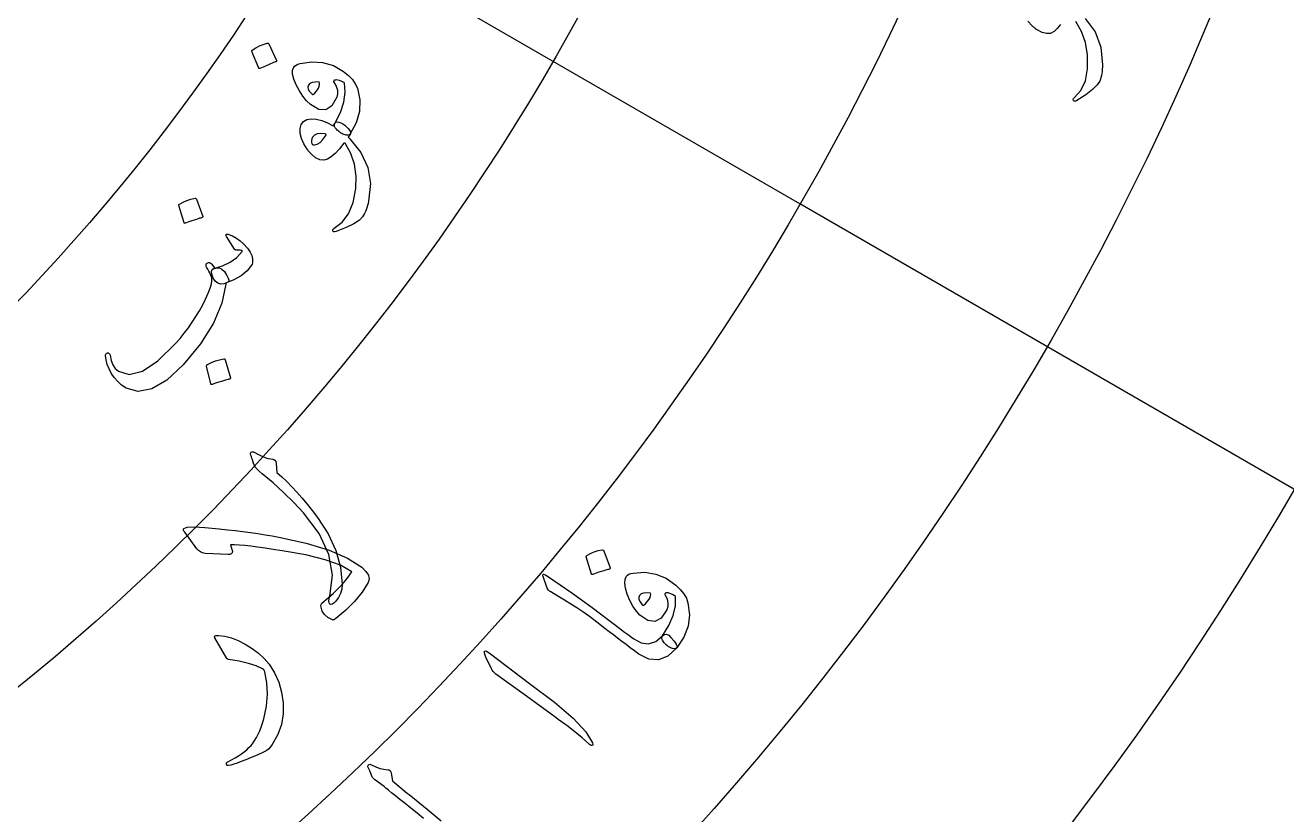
# Model space of a CAD drawing. Header units: millimetres. Extents: x -150 to 150, y -150 to 198.
# Drawn here: x 51.38 to 96.89, y -67.82 to -39.36 of the extents above; entities that cross this region are included whole.
import ezdxf

# ---------------------------------------------------------------- set-up
doc = ezdxf.new("R2010")
doc.units = ezdxf.units.MM
for name, color, linetype in [('CUT_OUTER', 1, 'Continuous'), ('ENGRAVE', 7, 'Continuous'), ('ENGRAVE_FINE', 8, 'Continuous'), ('GUIDE', 3, 'Continuous'), ('TEXT', 5, 'Continuous')]:
    doc.layers.add(name, color=color, linetype=linetype)

msp = doc.modelspace()

# ---------------------------------------------------------------- linework, layer by layer
at = {"layer": 'CUT_OUTER'}
msp.add_arc((0.0002, -0.0002), 149.9998, 179.017762, 3.164151, dxfattribs=at)
at = {"layer": 'ENGRAVE'}
for radius in [132.75, 112.1737, 91.5975, 71.0212]:
    msp.add_circle((0, 0), radius, dxfattribs=at)
at = {"layer": 'ENGRAVE_FINE'}
for points in [[(79.3258, -45.7987), (61.5062, -35.5106)], [(97.1453, -56.0869), (79.3258, -45.7987)]]:
    msp.add_lwpolyline(points, dxfattribs=at)
for radius in [122.4619, 101.8856, 81.3094, 60.7331]:
    msp.add_circle((0, 0), radius, dxfattribs=at)
at = {"layer": 'GUIDE'}
msp.add_circle((0, 0), 137.25, dxfattribs=at)
at = {"layer": 'TEXT'}
for points in [[(89.6243, -39.1179), (89.9735, -39.5978), (90.1802, -40.1511), (90.2431, -40.7774), (90.2406, -40.8602), (90.2354, -40.9408), (90.2276, -41.0191), (90.2172, -41.0953), (90.204, -41.1686), (90.1877, -41.2384), (90.1683, -41.3047), (90.1459, -41.3675), (90.056, -41.5085), (89.8884, -41.6727), (89.6431, -41.8597), (89.3199, -42.0684), (89.2785, -42.0876), (89.2441, -42.0942), (89.2167, -42.0881), (89.1962, -42.0694), (89.1854, -42.0443), (89.1872, -42.0187), (89.2016, -41.9926), (89.2284, -41.9661), (89.4684, -41.7046), (89.6278, -41.3596), (89.7058, -40.9323), (89.7013, -40.4236), (89.6283, -39.9789), (89.4871, -39.5768), (89.2784, -39.2175)], [(88.7251, -39.3284), (88.6103, -39.4769), (88.4975, -39.5838), (88.3681, -39.6475), (88.2235, -39.6588), (88.0637, -39.6177), (87.8885, -39.5246), (87.8663, -39.51), (87.8441, -39.4943), (87.8218, -39.4776), (87.7994, -39.4599), (87.7766, -39.441), (87.7529, -39.4206), (87.7283, -39.3988), (87.7028, -39.3756), (87.545, -39.2087)], [(65.7538, -67.9587), (65.5186, -67.7705), (65.2893, -67.5838), (65.0827, -67.4165), (64.8988, -67.2685), (64.7376, -67.1399), (64.5998, -67.0301), (64.4859, -66.9386), (64.3959, -66.8653), (64.3298, -66.8103), (63.9842, -66.5547), (63.9536, -66.5261), (63.9288, -66.4997), (63.9098, -66.4754), (63.8966, -66.4533), (63.8966, -66.4533), (63.8473, -66.3324), (63.8077, -66.2371), (63.7776, -66.1674), (63.7572, -66.1231), (63.7459, -66.0934), (63.7429, -66.0672), (63.7483, -66.0445), (63.7621, -66.0254), (63.7842, -66.0105), (63.8096, -66.0054), (63.8383, -66.01), (63.8702, -66.0244), (64.0237, -66.0976), (64.1746, -66.1512), (64.3231, -66.1852), (64.469, -66.1995), (64.5129, -66.2066), (64.5466, -66.2302), (64.57, -66.2704), (64.5831, -66.327), (64.6301, -66.6026), (64.7097, -66.6691), (64.7881, -66.7342), (64.8651, -66.798), (64.9409, -66.8604), (65.0154, -66.9215), (65.0886, -66.9813), (65.1605, -67.0396), (65.2311, -67.0967), (65.8854, -67.6244), (66.3852, -68.0481)]]:
    msp.add_lwpolyline(points, dxfattribs=at)
for points in [[(59.5528, -40.3056), (59.55, -40.293), (59.5524, -40.2796), (59.5598, -40.2653), (59.5723, -40.2501), (59.6982, -40.1681), (59.8303, -40.0997), (59.9687, -40.0449), (60.1135, -40.0036), (60.1321, -40.0025), (60.1472, -40.0067), (60.1588, -40.016), (60.167, -40.0306), (60.4491, -40.6251), (60.4533, -40.6431), (60.4469, -40.6583), (60.4301, -40.6709), (60.4027, -40.6807), (60.3791, -40.6892), (60.3427, -40.7033), (60.2937, -40.7228), (60.2319, -40.7478), (60.1569, -40.779), (60.0682, -40.8171), (59.9657, -40.8619), (59.8495, -40.9135), (59.8322, -40.919), (59.819, -40.9187), (59.8097, -40.9124), (59.8046, -40.9002)], [(61.0669, -40.8651), (61.1009, -40.8277), (61.1502, -40.7939), (61.2149, -40.7639), (61.295, -40.7374), (61.7104, -40.6705), (62.1111, -40.6953), (62.4971, -40.813), (62.8682, -41.0249), (63.0417, -41.1653), (63.1821, -41.3122), (63.2894, -41.4657), (63.3634, -41.6257), (63.4544, -42.0487), (63.4418, -42.4657), (63.3255, -42.8756), (63.1055, -43.2769), (63.0707, -43.3087), (63.0221, -43.3229), (62.9596, -43.3195), (62.8832, -43.2985), (62.8437, -43.283), (62.8052, -43.2642), (62.7679, -43.2422), (62.7317, -43.217), (62.6972, -43.1901), (62.665, -43.1631), (62.6352, -43.136), (62.6077, -43.1087), (62.5648, -43.0547), (62.5415, -43.0016), (62.5378, -42.9496), (62.5537, -42.8985), (62.753, -42.5021), (62.8758, -42.1252), (62.9226, -41.7686), (62.8938, -41.4331), (62.7996, -41.3861), (62.7217, -41.3531), (62.6602, -41.3342), (62.6149, -41.3294), (62.5721, -41.3311), (62.5403, -41.3379), (62.5196, -41.3498), (62.51, -41.3668), (62.5065, -41.3806), (62.506, -41.393), (62.5086, -41.4042), (62.5143, -41.4141), (62.5972, -41.5548), (62.6427, -41.6912), (62.6509, -41.823), (62.6216, -41.9503), (62.4462, -42.2599), (62.2297, -42.4075), (61.9735, -42.393), (61.6778, -42.2171), (61.5319, -42.0815), (61.3964, -41.9175), (61.271, -41.7253), (61.1555, -41.5051), (61.0685, -41.2973), (61.0246, -41.1215), (61.024, -40.9775), (61.0669, -40.8651)], [(61.5989, -41.5129), (61.5754, -41.5852), (61.5891, -41.6638), (61.6398, -41.7487), (61.7278, -41.84), (61.7442, -41.8506), (61.7565, -41.8573), (61.7648, -41.86), (61.7689, -41.8589), (61.8255, -41.8076), (61.8757, -41.7507), (61.9195, -41.6883), (61.9567, -41.6205), (61.9825, -41.5561), (61.9962, -41.4981), (61.9978, -41.4464), (61.9873, -41.4011), (61.8419, -41.4037), (61.7288, -41.4231), (61.6478, -41.4595), (61.5989, -41.5129)], [(63.0871, -43.448), (63.4893, -43.9425), (63.7382, -44.4824), (63.8318, -45.068), (63.7682, -45.6983), (63.7491, -45.7796), (63.7279, -45.8581), (63.7044, -45.934), (63.6788, -46.0072), (63.651, -46.077), (63.6208, -46.1427), (63.5884, -46.2045), (63.5536, -46.2621), (63.4367, -46.3838), (63.2386, -46.5132), (62.9595, -46.6496), (62.5994, -46.7918), (62.5549, -46.8025), (62.5197, -46.8021), (62.494, -46.7907), (62.4777, -46.7683), (62.4724, -46.7414), (62.4794, -46.7165), (62.4988, -46.6936), (62.5305, -46.6728), (62.8195, -46.4623), (63.0462, -46.1534), (63.2092, -45.7471), (63.3068, -45.2445), (63.3236, -44.792), (63.2644, -44.3685), (63.13, -43.9744), (62.9212, -43.6097), (62.9093, -43.6032), (62.8981, -43.6006), (62.8876, -43.6019), (62.8777, -43.6072), (62.7166, -43.8127), (62.5649, -43.9773), (62.4231, -44.1011), (62.2913, -44.1844), (62.1518, -44.2219), (62.0076, -44.2049), (61.8588, -44.1334), (61.7053, -44.0078), (61.6864, -43.9891), (61.6676, -43.9694), (61.649, -43.9487), (61.6306, -43.9269), (61.6119, -43.9038), (61.5927, -43.8792), (61.5728, -43.853), (61.5524, -43.8253), (61.4302, -43.6307), (61.3479, -43.4423), (61.3056, -43.2599), (61.3031, -43.0835), (61.3404, -42.9315), (61.4178, -42.8224), (61.5355, -42.7558), (61.6936, -42.7317), (61.8812, -42.7446), (62.0773, -42.7911), (62.2816, -42.8712), (62.4942, -42.9851), (62.5024, -42.9728), (62.51, -42.9606), (62.5168, -42.9485), (62.5231, -42.9366), (62.5293, -42.9246), (62.5362, -42.9126), (62.5437, -42.9004), (62.5518, -42.8881), (62.5893, -42.8523), (62.638, -42.8379), (62.698, -42.8448), (62.7693, -42.873), (62.8412, -42.9136), (62.9091, -42.9617), (62.9729, -43.0173), (63.0328, -43.0804), (63.0809, -43.1425), (63.1098, -43.195), (63.1194, -43.2377), (63.1098, -43.2706), (63.0283, -43.3892), (63.0389, -43.3976), (63.0522, -43.4102), (63.0683, -43.427), (63.0871, -43.448)], [(62.1966, -43.2717), (62.0399, -43.2584), (61.9118, -43.2738), (61.8122, -43.3181), (61.741, -43.3913), (61.7193, -43.4496), (61.7089, -43.508), (61.7098, -43.5663), (61.722, -43.6247), (61.7334, -43.6488), (61.7528, -43.6648), (61.7802, -43.6727), (61.8156, -43.6726), (61.9152, -43.6483), (62.0173, -43.5832), (62.1217, -43.4772), (62.2282, -43.3302), (62.2359, -43.3127), (62.2332, -43.2971), (62.2201, -43.2834), (62.1966, -43.2717)], [(56.9172, -45.8573), (56.9157, -45.8444), (56.9193, -45.8311), (56.928, -45.8172), (56.9419, -45.8029), (57.0756, -45.7299), (57.2143, -45.6711), (57.358, -45.6263), (57.5069, -45.5957), (57.5256, -45.5961), (57.5404, -45.6014), (57.5512, -45.6117), (57.5581, -45.627), (57.7864, -46.2472), (57.7889, -46.2656), (57.7811, -46.2805), (57.7631, -46.2919), (57.7348, -46.2997), (57.7103, -46.3064), (57.6726, -46.3178), (57.6216, -46.3338), (57.5574, -46.3543), (57.4794, -46.38), (57.387, -46.4116), (57.2802, -46.4489), (57.159, -46.492), (57.1411, -46.4963), (57.1279, -46.4949), (57.1192, -46.4879), (57.1152, -46.4752)], [(58.5406, -48.6742), (58.4293, -48.6881), (58.3284, -48.659), (58.2377, -48.587), (58.1573, -48.4723), (58.1147, -48.334), (58.1042, -48.2311), (58.1258, -48.1635), (58.1797, -48.1312), (58.5004, -48.032), (58.7787, -47.8965), (59.0142, -47.7252), (59.2065, -47.5184), (59.2112, -47.5095), (59.2112, -47.5005), (59.2066, -47.4914), (59.1974, -47.4822), (59.1738, -47.4723), (59.1319, -47.4658), (59.0719, -47.4626), (58.9936, -47.4628), (58.9733, -47.4585), (58.9553, -47.4512), (58.9396, -47.441), (58.9263, -47.4279), (58.6384, -46.9672), (58.6284, -46.9484), (58.6239, -46.9317), (58.6249, -46.9171), (58.6314, -46.9045), (58.642, -46.895), (58.6549, -46.89), (58.6704, -46.8892), (58.6883, -46.8929), (58.8535, -46.9533), (59.0041, -47.0305), (59.1401, -47.1245), (59.2613, -47.2355), (59.398, -47.3913), (59.4965, -47.5338), (59.5569, -47.6629), (59.579, -47.7786), (59.5811, -47.8548), (59.5759, -47.9191), (59.5634, -47.9716), (59.5438, -48.0123), (59.3886, -48.2129), (59.1695, -48.3906), (58.8868, -48.5446), (58.5406, -48.6742)], [(58.2264, -48.1213), (58.2339, -48.1181), (58.2411, -48.1153), (58.248, -48.1128), (58.2546, -48.1106), (58.2615, -48.1088), (58.2695, -48.1072), (58.2784, -48.1058), (58.2884, -48.1047), (58.3813, -48.103), (58.4739, -48.1484), (58.5663, -48.2409), (58.6583, -48.3806), (58.7041, -48.4776), (58.7213, -48.5523), (58.71, -48.6047), (58.67, -48.6347), (58.6455, -48.6461), (58.6283, -48.6588), (58.6185, -48.6728), (58.6162, -48.688), (58.4741, -49.3771), (58.1708, -50.0952), (57.7045, -50.8384), (57.0742, -51.6019), (56.4852, -52.1474), (55.9438, -52.4673), (55.4542, -52.5639), (55.0185, -52.4397), (54.8589, -52.3323), (54.7169, -52.2066), (54.5923, -52.0625), (54.485, -51.9004), (54.4042, -51.742), (54.3428, -51.5833), (54.3009, -51.4242), (54.2783, -51.2649), (54.2798, -51.2403), (54.286, -51.2188), (54.2969, -51.2005), (54.3125, -51.1854), (54.3328, -51.1766), (54.3526, -51.1725), (54.372, -51.173), (54.3908, -51.178), (54.4059, -51.1865), (54.4192, -51.2022), (54.4308, -51.2251), (54.4406, -51.2553), (54.4819, -51.4418), (54.5456, -51.599), (54.6319, -51.7268), (54.7411, -51.825), (55.1305, -51.9486), (55.6067, -51.8264), (56.1674, -51.4552), (56.8071, -50.8317), (56.9673, -50.6465), (57.121, -50.4562), (57.2682, -50.2609), (57.4088, -50.0606), (57.5419, -49.8565), (57.6665, -49.6498), (57.7826, -49.4403), (57.8901, -49.2284), (57.9868, -49.0166), (58.0568, -48.8356), (58.1003, -48.6854), (58.1177, -48.5662), (58.1174, -48.5144), (58.1093, -48.4603), (58.0933, -48.404), (58.0694, -48.3456), (58.0393, -48.2844), (58.0046, -48.22), (57.9653, -48.1525), (57.9213, -48.0818), (57.9093, -48.0585), (57.9037, -48.0332), (57.9045, -48.0061), (57.9116, -47.977), (57.9247, -47.9504), (57.9429, -47.9305), (57.9665, -47.9173), (57.9952, -47.911), (58.0264, -47.9126), (58.0572, -47.9235), (58.0875, -47.9437), (58.1174, -47.9732)], [(57.924, -51.6457), (57.9235, -51.6324), (57.9282, -51.6186), (57.9383, -51.6045), (57.9538, -51.59), (58.0967, -51.5173), (58.2435, -51.4593), (58.3944, -51.4161), (58.5494, -51.3876), (58.5685, -51.3883), (58.5832, -51.3941), (58.5934, -51.405), (58.5992, -51.421), (58.7824, -52.0676), (58.7834, -52.0867), (58.7743, -52.1019), (58.7549, -52.1133), (58.7253, -52.1208), (58.6996, -52.1272), (58.6601, -52.1382), (58.6066, -52.1536), (58.5391, -52.1734), (58.4571, -52.1983), (58.3599, -52.229), (58.2474, -52.2654), (58.1197, -52.3074), (58.1011, -52.3114), (58.0876, -52.3097), (58.0794, -52.3023), (58.0762, -52.2891)], [(62.8128, -59.5126), (62.8012, -59.685), (62.7593, -59.845), (62.6871, -59.9925), (62.5845, -60.1274), (62.5138, -60.1934), (62.4546, -60.2323), (62.407, -60.2439), (62.3711, -60.2284), (62.3461, -60.1866), (62.3373, -60.125), (62.3445, -60.0437), (62.3678, -59.9426), (62.4605, -59.1875), (62.3318, -58.4347), (61.9839, -57.6853), (61.4196, -56.9388), (61.0687, -56.5615), (60.7039, -56.2008), (60.3253, -55.8565), (59.9332, -55.5282), (59.8196, -55.4332), (59.7344, -55.3521), (59.6775, -55.2851), (59.6489, -55.2322), (59.6216, -55.1508), (59.5971, -55.0787), (59.5754, -55.016), (59.5563, -54.9627), (59.5404, -54.9183), (59.5279, -54.8825), (59.5188, -54.8553), (59.5132, -54.8367), (59.5109, -54.8076), (59.5139, -54.7835), (59.5223, -54.7643), (59.5361, -54.7501), (59.5602, -54.7386), (59.5825, -54.7336), (59.6032, -54.7351), (59.6221, -54.743), (59.8253, -54.8487), (59.997, -54.9251), (60.1372, -54.9723), (60.2459, -54.9905), (60.3252, -55.0014), (60.3834, -55.0321), (60.4206, -55.0829), (60.4366, -55.1538), (60.4639, -55.4832), (60.6423, -55.6418), (60.8214, -55.8126), (61.0012, -55.9959), (61.1817, -56.1915), (61.3634, -56.3997), (61.5472, -56.6203), (61.7328, -56.8536), (61.9203, -57.0994), (62.3064, -57.6929), (62.5845, -58.2929), (62.7537, -58.8995), (62.8128, -59.5126)], [(62.0851, -60.1993), (62.3056, -60.0076), (62.5008, -59.8296), (62.6708, -59.6655), (62.8158, -59.5155), (62.9366, -59.3797), (63.034, -59.2584), (63.1081, -59.1516), (63.159, -59.0593), (62.7576, -58.8288), (62.2046, -58.628), (61.5014, -58.4539), (60.6496, -58.3027), (60.3291, -58.2537), (60.0339, -58.2104), (59.7637, -58.1731), (59.5185, -58.1419), (59.2986, -58.1174), (59.1042, -58.1002), (58.9353, -58.0903), (58.7918, -58.0881), (58.8609, -58.3274), (58.843, -58.3825), (58.8102, -58.42), (58.7625, -58.4398), (58.7, -58.4419), (57.8682, -58.3975), (57.7799, -58.3812), (57.7008, -58.3484), (57.631, -58.2992), (57.5703, -58.2335), (57.1378, -57.6378), (57.1091, -57.5941), (57.0943, -57.5573), (57.0932, -57.5274), (57.106, -57.5044), (57.2277, -57.4593), (57.4806, -57.4469), (57.8653, -57.4659), (58.3825, -57.5145), (58.6729, -57.5453), (58.9572, -57.5781), (59.2354, -57.6127), (59.5076, -57.6494), (59.7737, -57.6881), (60.0337, -57.729), (60.2876, -57.7722), (60.5352, -57.8176), (61.5144, -58.0351), (62.3402, -58.285), (63.0106, -58.5724), (63.5236, -58.901), (63.6733, -59.0478), (63.7617, -59.1885), (63.7885, -59.3232), (63.7537, -59.4518), (63.5329, -59.8022), (63.2651, -60.1354), (62.9507, -60.451), (62.5897, -60.7481), (62.5551, -60.774), (62.5227, -60.7901), (62.4924, -60.7965), (62.4644, -60.793), (62.3022, -60.7116), (62.1802, -60.6084), (62.0984, -60.4834), (62.0564, -60.3368), (62.0512, -60.286), (62.0542, -60.2461), (62.0655, -60.2172), (62.0851, -60.1993)], [(71.6136, -58.5255), (71.612, -58.5126), (71.6157, -58.4994), (71.6245, -58.4857), (71.6384, -58.4716), (71.772, -58.4003), (71.9106, -58.3432), (72.0541, -58.3004), (72.2027, -58.2717), (72.2214, -58.2723), (72.236, -58.2778), (72.2468, -58.2882), (72.2535, -58.3035), (72.4786, -58.9232), (72.481, -58.9416), (72.4733, -58.9563), (72.4553, -58.9674), (72.427, -58.9748), (72.4026, -58.9812), (72.365, -58.9921), (72.3142, -59.0074), (72.2502, -59.027), (72.1724, -59.0517), (72.0802, -59.0821), (71.9737, -59.1182), (71.8528, -59.1598), (71.835, -59.1639), (71.8218, -59.1624), (71.8132, -59.1553), (71.8092, -59.1426)], [(70.0632, -59.2277), (70.0551, -59.2028), (70.0521, -59.1833), (70.0541, -59.1693), (70.0613, -59.1608), (70.0797, -59.1542), (70.1118, -59.1615), (70.1577, -59.1828), (70.2174, -59.2179), (70.68, -59.5306), (71.1041, -59.8241), (71.4894, -60.0986), (71.836, -60.3542), (72.1287, -60.5771), (72.3914, -60.7765), (72.6242, -60.9524), (72.8269, -61.1047), (72.9993, -61.234), (73.141, -61.3405), (73.2521, -61.4242), (73.3324, -61.4853), (73.6064, -61.6286), (73.8707, -61.6586), (74.1254, -61.575), (74.3697, -61.3776), (74.4414, -61.3257), (74.5164, -61.3164), (74.5947, -61.3499), (74.6764, -61.4262), (74.7896, -61.565), (74.8622, -61.6742), (74.8942, -61.7537), (74.8857, -61.8034), (74.5636, -62.1032), (74.2272, -62.2404), (73.878, -62.2155), (73.5161, -62.0292), (73.3618, -61.9177), (73.2082, -61.8047), (73.0551, -61.6904), (72.9026, -61.5746), (72.7504, -61.4578), (72.5981, -61.3404), (72.4458, -61.2222), (72.2934, -61.1034), (72.0034, -60.8762), (71.7378, -60.6768), (71.4969, -60.5052), (71.2805, -60.3613), (71.0686, -60.228), (70.8408, -60.0882), (70.5973, -59.9418), (70.3381, -59.7887), (70.293, -59.7592), (70.2567, -59.7266), (70.2292, -59.6908), (70.2104, -59.652)], [(73.0725, -59.2178), (73.1099, -59.1834), (73.1623, -59.1541), (73.2297, -59.1299), (73.3121, -59.1106), (73.7326, -59.0814), (74.1295, -59.1429), (74.503, -59.296), (74.8527, -59.5416), (75.0123, -59.6978), (75.1384, -59.8571), (75.2309, -60.0198), (75.2897, -60.1859), (75.3417, -60.615), (75.2916, -61.0282), (75.1396, -61.4248), (74.8857, -61.8034), (74.8483, -61.8319), (74.7987, -61.8416), (74.7368, -61.8326), (74.6627, -61.8048), (74.6247, -61.7859), (74.5881, -61.7638), (74.5528, -61.7386), (74.519, -61.7103), (74.487, -61.6804), (74.4573, -61.6507), (74.43, -61.6211), (74.405, -61.5915), (74.367, -61.5339), (74.3485, -61.4791), (74.3494, -61.427), (74.3697, -61.3776), (74.6031, -61.0012), (74.7591, -60.6375), (74.838, -60.287), (74.8402, -59.9505), (74.7508, -59.8949), (74.6763, -59.8549), (74.6167, -59.8304), (74.5721, -59.8214), (74.5293, -59.8191), (74.497, -59.8229), (74.4753, -59.8329), (74.4642, -59.8489), (74.4594, -59.8623), (74.4578, -59.8747), (74.4593, -59.8861), (74.4641, -59.8965), (74.5336, -60.0442), (74.5665, -60.1842), (74.5625, -60.3162), (74.5218, -60.4402), (74.3193, -60.7325), (74.0905, -60.8599), (73.8366, -60.8226), (73.5578, -60.6211), (73.4245, -60.473), (73.3042, -60.2975), (73.1966, -60.0947), (73.1016, -59.8648), (73.0339, -59.6496), (73.0064, -59.4701), (73.0192, -59.3262), (73.0725, -59.2178)], [(73.543, -59.912), (73.5129, -59.9819), (73.5193, -60.0615), (73.5622, -60.1507), (73.6416, -60.2496), (73.6569, -60.2616), (73.6686, -60.2694), (73.6766, -60.2729), (73.6808, -60.2722), (73.7419, -60.226), (73.7971, -60.1738), (73.8463, -60.1156), (73.8896, -60.0513), (73.9213, -59.9895), (73.9403, -59.9329), (73.9466, -59.8815), (73.9403, -59.8354), (73.7952, -59.8248), (73.6807, -59.834), (73.5966, -59.863), (73.543, -59.912)], [(58.2244, -61.4411), (58.2174, -61.4269), (58.2132, -61.4142), (58.212, -61.4032), (58.2137, -61.3936), (58.2291, -61.3761), (58.257, -61.3641), (58.2972, -61.3576), (58.3499, -61.3566), (58.5846, -61.3834), (58.8242, -61.4444), (59.0685, -61.5396), (59.3177, -61.6692), (59.567, -61.8268), (59.7939, -62.0001), (59.9984, -62.1892), (60.1802, -62.3945), (60.3761, -62.7065), (60.5259, -63.0425), (60.629, -63.4026), (60.685, -63.787), (60.6867, -64.1809), (60.6217, -64.5632), (60.4897, -64.9335), (60.2908, -65.2913), (60.2286, -65.3778), (60.1556, -65.4527), (60.072, -65.5161), (59.9777, -65.5677), (59.7456, -65.6701), (59.5345, -65.7603), (59.3446, -65.8386), (59.1757, -65.9051), (59.0284, -65.9595), (58.9031, -66.0018), (58.7999, -66.0319), (58.7186, -66.05), (58.6989, -66.0506), (58.6825, -66.0484), (58.6693, -66.0434), (58.6594, -66.0354), (58.6498, -66.0222), (58.6434, -66.0077), (58.6401, -65.9917), (58.6399, -65.9744), (58.6442, -65.9573), (58.6544, -65.942), (58.6705, -65.9284), (58.6924, -65.9165), (58.8285, -65.8467), (58.9551, -65.7758), (59.0722, -65.704), (59.1799, -65.6313), (59.2789, -65.557), (59.3701, -65.4804), (59.4534, -65.4016), (59.5289, -65.3206), (59.5987, -65.2339), (59.6652, -65.138), (59.7283, -65.0329), (59.788, -64.9187), (59.8439, -64.795), (59.8956, -64.6614), (59.9431, -64.5179), (59.9862, -64.3646), (60.0823, -63.9095), (60.1201, -63.4757), (60.1003, -63.0634), (60.0235, -62.6726), (60.0147, -62.6434), (59.9983, -62.6156), (59.9745, -62.5892), (59.9432, -62.5642), (59.7167, -62.4562), (59.4357, -62.3638), (59.1007, -62.2864), (58.7118, -62.2233), (58.6906, -62.216), (58.6738, -62.2074), (58.6615, -62.1974), (58.6537, -62.1861)], [(67.9997, -62.1382), (67.9442, -61.995), (67.9455, -61.9219), (68.0037, -61.9187), (68.1188, -61.9855), (69.5787, -63.0871), (70.4747, -63.7631), (71.1522, -64.3453), (71.6097, -64.8355), (71.8462, -65.2346), (71.8562, -65.2774), (71.8558, -65.307), (71.8449, -65.3231), (71.8234, -65.326), (71.7984, -65.321), (71.7711, -65.3089), (71.7415, -65.2896), (71.7097, -65.2632), (71.4715, -65.0465), (71.2089, -64.8277), (70.9219, -64.6067), (70.6106, -64.3833), (70.5306, -64.3235), (70.3125, -64.1641), (69.9567, -63.9047), (69.4633, -63.5451), (68.3634, -62.7537), (68.3082, -62.708), (68.2621, -62.6607), (68.2249, -62.612), (68.1966, -62.5616)]]:
    msp.add_lwpolyline(points, close=True, dxfattribs=at)

doc.saveas('drawing.dxf')
